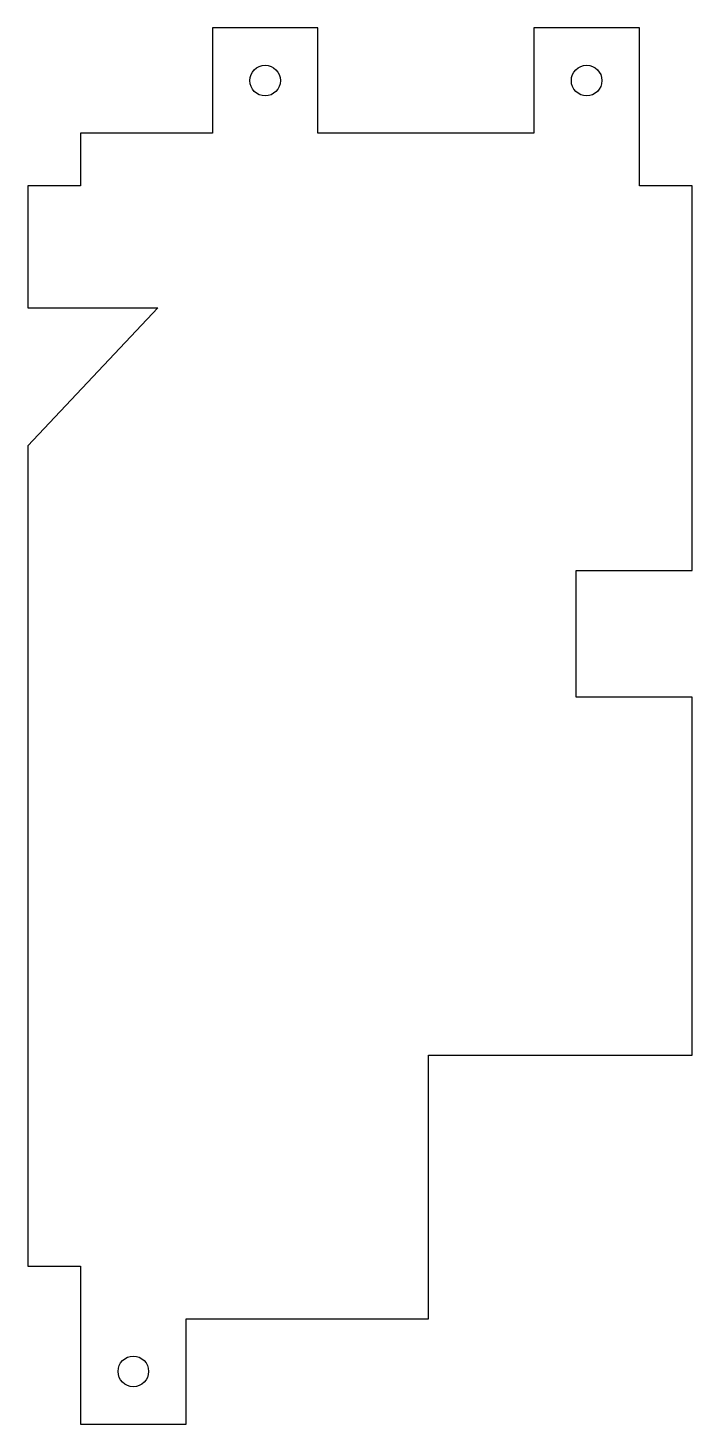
# Model space of a CAD drawing. Header units: millimetres. Extents: x 364 to 490, y 0 to 265.
import ezdxf

# ---------------------------------------------------------------- set-up
doc = ezdxf.new("R2010")
doc.units = ezdxf.units.MM
doc.layers.get('0').update_dxf_attribs({"linetype": 'CONTINUOUS'})

msp = doc.modelspace()

# ---------------------------------------------------------------- linework, layer by layer
for p, q in [((419.35, 265), (399.35, 265)), ((399.35, 265), (399.35, 245)), ((419.35, 245), (419.35, 265)), ((480.35, 265), (460.35, 265)), ((460.35, 265), (460.35, 245)), ((480.35, 235), (480.35, 265)), ((399.35, 245), (374.35, 245)), ((374.35, 245), (374.35, 235)), ((460.35, 245), (419.35, 245)), ((364.35, 235), (364.35, 211.9)), ((374.35, 235), (364.35, 235)), ((490.35, 235), (480.35, 235)), ((490.35, 162), (490.35, 235)), ((364.35, 211.9), (389.01, 211.9)), ((389.01, 211.9), (364.35, 185.7)), ((364.35, 185.7), (364.35, 30)), ((468.35, 138), (468.35, 162)), ((468.35, 162), (490.35, 162)), ((490.35, 138), (468.35, 138)), ((490.35, 70), (490.35, 138)), ((440.35, 20), (440.35, 70)), ((440.35, 70), (490.35, 70)), ((364.35, 30), (374.35, 30)), ((374.35, 30), (374.35, 0)), ((394.35, 0), (394.35, 20)), ((394.35, 20), (440.35, 20)), ((374.35, 0), (394.35, 0))]:
    msp.add_line(p, q)
for centre in [(409.35, 255), (470.35, 255), (384.35, 10)]:
    msp.add_circle(centre, 2.9)

doc.saveas('drawing.dxf')
